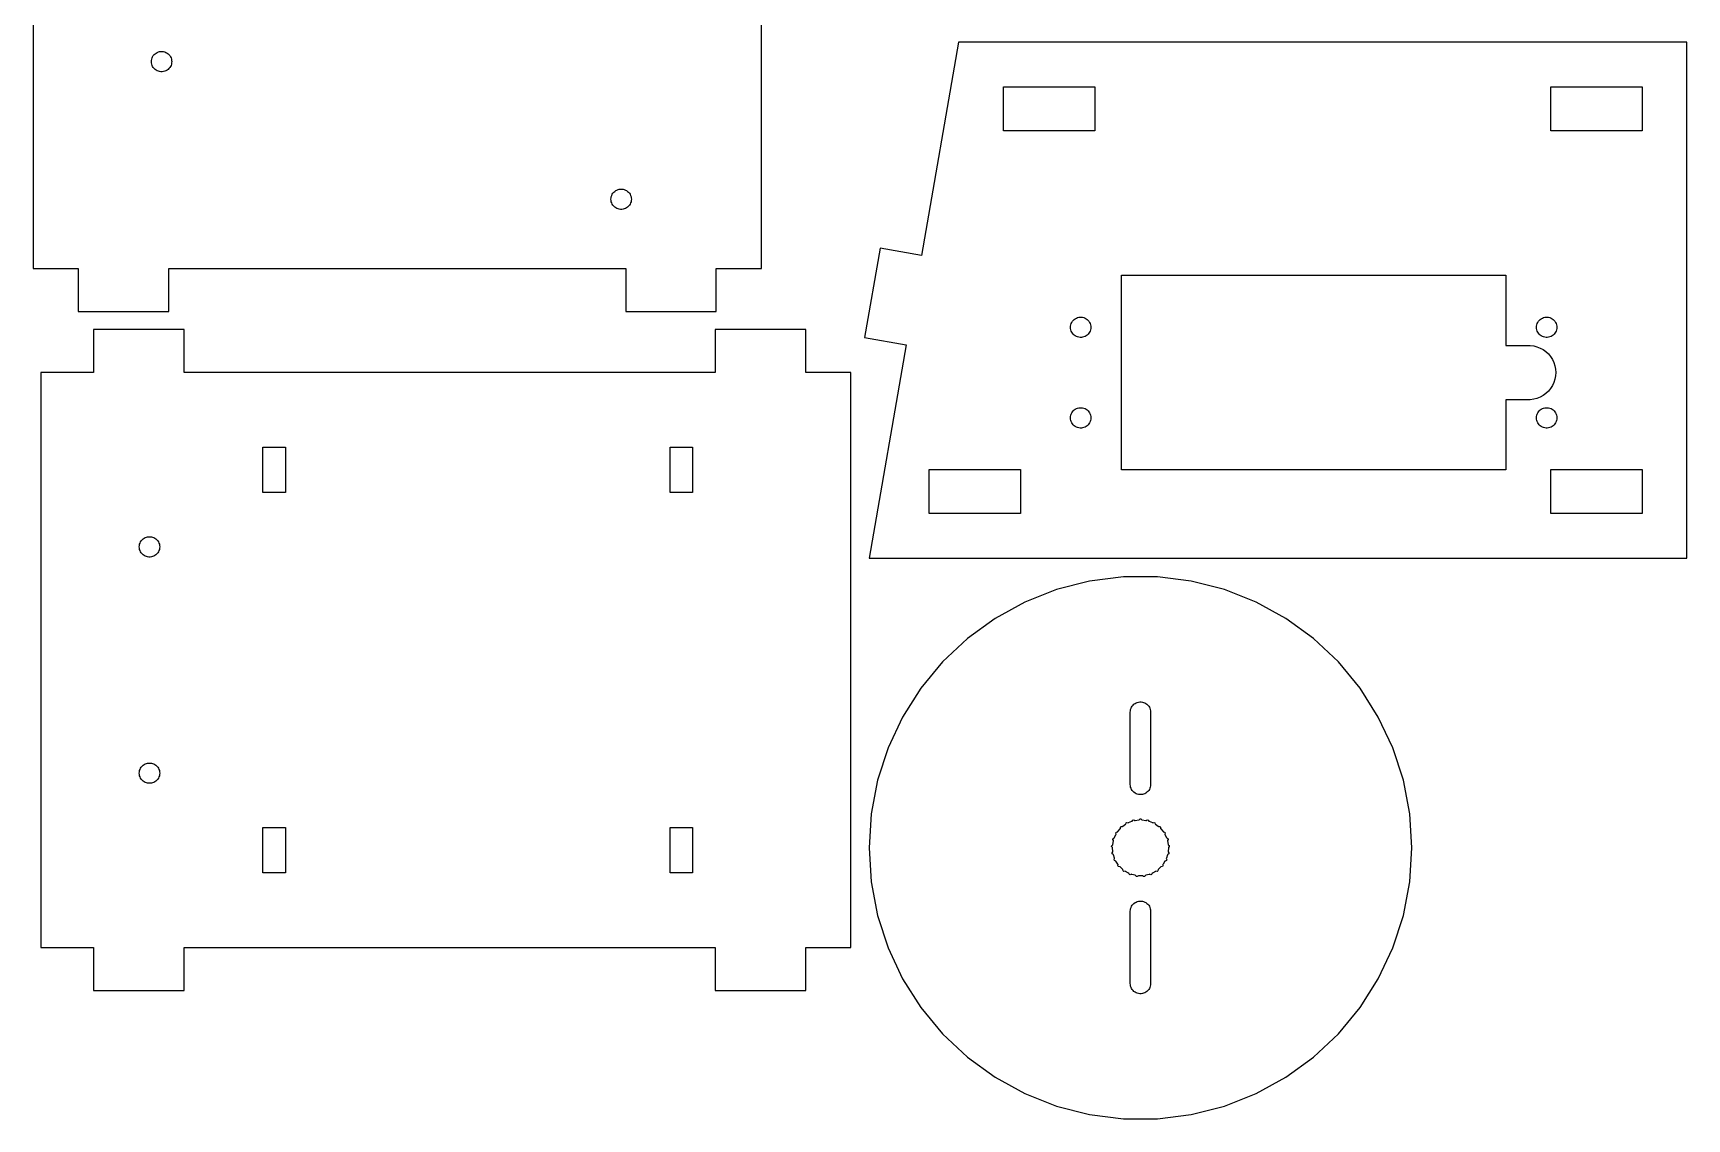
# Model space of a CAD drawing. Header units: metres. Extents: x -90 to 93, y -109 to 116.
# Drawn here: x -90.4 to 92.4, y -108.9 to 11 of the extents above; entities that cross this region are included whole.
import ezdxf

# ---------------------------------------------------------------- set-up
doc = ezdxf.new("R2010")
doc.units = ezdxf.units.M

msp = doc.modelspace()

# ---------------------------------------------------------------- linework, layer by layer
for p, q in [((-90.3979, 48.5), (-90.3979, -15)), ((-9.89795, -15), (-9.89795, 48.5)), ((11.8979, 10), (7.80442, -13.5737)), ((92.3979, 10), (11.8979, 10)), ((92.3979, -47), (92.3979, 10)), ((-77.3229, 7.84999), (-77.3141, 7.99098)), ((-77.3141, 7.70898), (-77.3229, 7.84999)), ((-77.3141, 7.99098), (-77.2876, 8.12976)), ((-77.2876, 7.57021), (-77.3141, 7.70898)), ((-77.2876, 8.12976), (-77.2439, 8.26413)), ((-77.2439, 7.43585), (-77.2876, 7.57021)), ((-77.2439, 8.26413), (-77.1838, 8.39195)), ((-77.1838, 7.30801), (-77.2439, 7.43585)), ((-77.1838, 8.39195), (-77.1081, 8.51125)), ((-77.1081, 8.51125), (-77.018, 8.6201)), ((-77.018, 8.6201), (-76.915, 8.71681)), ((-76.915, 8.71681), (-76.8007, 8.79985)), ((-76.8007, 8.79985), (-76.6769, 8.86792)), ((-76.6769, 8.86792), (-76.5456, 8.91992)), ((-76.5456, 8.91992), (-76.4087, 8.95506)), ((-76.4087, 8.95506), (-76.2686, 8.97276)), ((-76.2686, 8.97276), (-76.1273, 8.97276)), ((-76.1273, 8.97276), (-75.9871, 8.95506)), ((-75.9871, 8.95506), (-75.8503, 8.91992)), ((-75.8503, 8.91992), (-75.719, 8.86792)), ((-75.719, 8.86792), (-75.5951, 8.79985)), ((-75.5951, 8.79985), (-75.4809, 8.71681)), ((-75.4809, 8.71681), (-75.3779, 8.6201)), ((-75.3779, 8.6201), (-75.2878, 8.51125)), ((-75.2878, 8.51125), (-75.2121, 8.39195)), ((-75.2121, 8.39195), (-75.152, 8.26413)), ((-75.152, 7.43585), (-75.2121, 7.30801)), ((-75.152, 8.26413), (-75.1083, 8.12976)), ((-75.1083, 7.57021), (-75.152, 7.43585)), ((-75.1083, 8.12976), (-75.0818, 7.99098)), ((-75.0818, 7.70898), (-75.1083, 7.57021)), ((-75.0818, 7.99098), (-75.0729, 7.84999)), ((-75.0729, 7.84999), (-75.0818, 7.70898)), ((-77.1081, 7.18872), (-77.1838, 7.30801)), ((-77.018, 7.07986), (-77.1081, 7.18872)), ((-76.915, 6.98315), (-77.018, 7.07986)), ((-76.8007, 6.90012), (-76.915, 6.98315)), ((-76.6769, 6.83206), (-76.8007, 6.90012)), ((-76.5456, 6.78004), (-76.6769, 6.83206)), ((-76.4087, 6.74492), (-76.5456, 6.78004)), ((-76.2686, 6.7272), (-76.4087, 6.74492)), ((-76.1273, 6.7272), (-76.2686, 6.7272)), ((-75.9871, 6.74492), (-76.1273, 6.7272)), ((-75.8503, 6.78004), (-75.9871, 6.74492)), ((-75.719, 6.83206), (-75.8503, 6.78004)), ((-75.5951, 6.90012), (-75.719, 6.83206)), ((-75.4809, 6.98315), (-75.5951, 6.90012)), ((-75.3779, 7.07986), (-75.4809, 6.98315)), ((-75.2878, 7.18872), (-75.3779, 7.07986)), ((-75.2121, 7.30801), (-75.2878, 7.18872)), ((16.8479, 0.2), (16.8479, 5.04999)), ((16.8479, 5.04999), (26.9479, 5.04999)), ((26.9479, 5.04999), (26.9479, 0.2)), ((77.3479, 0.2), (77.3479, 5.04999)), ((77.3479, 5.04999), (87.4479, 5.04999)), ((87.4479, 5.04999), (87.4479, 0.2)), ((26.9479, 0.2), (16.8479, 0.2)), ((87.4479, 0.2), (77.3479, 0.2)), ((-26.523, -7.35001), (-26.5141, -7.20901)), ((-26.5141, -7.20901), (-26.4876, -7.07024)), ((-26.4876, -7.07024), (-26.444, -6.93587)), ((-26.444, -6.93587), (-26.3838, -6.80804)), ((-26.3838, -6.80804), (-26.3081, -6.68875)), ((-26.3081, -6.68875), (-26.218, -6.5799)), ((-26.218, -6.5799), (-26.1151, -6.48318)), ((-26.1151, -6.48318), (-26.0008, -6.40015)), ((-26.0008, -6.40015), (-25.877, -6.33208)), ((-25.877, -6.33208), (-25.7456, -6.28008)), ((-25.7456, -6.28008), (-25.6088, -6.24493)), ((-25.6088, -6.24493), (-25.4686, -6.22723)), ((-25.4686, -6.22723), (-25.3273, -6.22723)), ((-25.3273, -6.22723), (-25.1871, -6.24493)), ((-25.1871, -6.24493), (-25.0503, -6.28008)), ((-25.0503, -6.28008), (-24.919, -6.33208)), ((-24.919, -6.33208), (-24.7951, -6.40015)), ((-24.7951, -6.40015), (-24.6809, -6.48318)), ((-24.6809, -6.48318), (-24.5779, -6.5799)), ((-24.5779, -6.5799), (-24.4878, -6.68875)), ((-24.4878, -6.68875), (-24.4121, -6.80804)), ((-24.4121, -6.80804), (-24.352, -6.93587)), ((-24.352, -6.93587), (-24.3083, -7.07024)), ((-24.3083, -7.07024), (-24.2818, -7.20901)), ((-24.2818, -7.20901), (-24.273, -7.35001)), ((-26.5141, -7.491), (-26.523, -7.35001)), ((-26.4876, -7.62978), (-26.5141, -7.491)), ((-26.444, -7.76414), (-26.4876, -7.62978)), ((-26.3838, -7.89197), (-26.444, -7.76414)), ((-26.3081, -8.01126), (-26.3838, -7.89197)), ((-26.218, -8.12012), (-26.3081, -8.01126)), ((-26.1151, -8.21683), (-26.218, -8.12012)), ((-26.0008, -8.29987), (-26.1151, -8.21683)), ((-25.877, -8.36794), (-26.0008, -8.29987)), ((-25.7456, -8.41994), (-25.877, -8.36794)), ((-25.6088, -8.45508), (-25.7456, -8.41994)), ((-25.4686, -8.47278), (-25.6088, -8.45508)), ((-25.3273, -8.47278), (-25.4686, -8.47278)), ((-25.1871, -8.45508), (-25.3273, -8.47278)), ((-25.0503, -8.41994), (-25.1871, -8.45508)), ((-24.919, -8.36794), (-25.0503, -8.41994)), ((-24.7951, -8.29987), (-24.919, -8.36794)), ((-24.6809, -8.21683), (-24.7951, -8.29987)), ((-24.5779, -8.12012), (-24.6809, -8.21683)), ((-24.4878, -8.01126), (-24.5779, -8.12012)), ((-24.4121, -7.89197), (-24.4878, -8.01126)), ((-24.352, -7.76414), (-24.4121, -7.89197)), ((-24.3083, -7.62978), (-24.352, -7.76414)), ((-24.2818, -7.491), (-24.3083, -7.62978)), ((-24.273, -7.35001), (-24.2818, -7.491)), ((3.23787, -12.7685), (1.50138, -22.6166)), ((7.80442, -13.5737), (3.23787, -12.7685)), ((-90.3979, -15), (-85.3979, -15)), ((-85.3979, -15), (-85.3979, -19.75)), ((-75.3979, -19.75), (-75.3979, -15)), ((-75.3979, -15), (-24.8979, -15)), ((-24.8979, -15), (-24.8979, -19.75)), ((-14.8979, -19.75), (-14.8979, -15)), ((-14.8979, -15), (-9.89795, -15)), ((29.8979, -37.25), (29.8979, -15.75)), ((29.8979, -15.75), (72.3979, -15.75)), ((72.3979, -15.75), (72.3979, -23.5)), ((-85.3979, -19.75), (-75.3979, -19.75)), ((-24.8979, -19.75), (-14.8979, -19.75)), ((-73.7049, -21.75), (-83.7049, -21.75)), ((-83.7049, -21.75), (-83.7049, -26.5)), ((-73.7049, -26.5), (-73.7049, -21.75)), ((-5.00001, -21.75), (-15, -21.75)), ((-15, -21.75), (-15, -26.5)), ((-5.00001, -26.5), (-5.00001, -21.75)), ((24.2729, -21.5), (24.2818, -21.359)), ((24.2818, -21.641), (24.2729, -21.5)), ((24.2818, -21.359), (24.3083, -21.2202)), ((24.3083, -21.7798), (24.2818, -21.641)), ((24.3083, -21.2202), (24.352, -21.0859)), ((24.352, -21.9142), (24.3083, -21.7798)), ((24.352, -21.0859), (24.4121, -20.958)), ((24.4121, -22.042), (24.352, -21.9142)), ((24.4121, -20.958), (24.4878, -20.8387)), ((24.4878, -20.8387), (24.5779, -20.7299)), ((24.5779, -20.7299), (24.6809, -20.6332)), ((24.6809, -20.6332), (24.7951, -20.5501)), ((24.7951, -20.5501), (24.919, -20.4821)), ((24.919, -20.4821), (25.0503, -20.4301)), ((25.0503, -20.4301), (25.1871, -20.3949)), ((25.1871, -20.3949), (25.3273, -20.3772)), ((25.3273, -20.3772), (25.4686, -20.3772)), ((25.4686, -20.3772), (25.6088, -20.3949)), ((25.6088, -20.3949), (25.7456, -20.4301)), ((25.7456, -20.4301), (25.8769, -20.4821)), ((25.8769, -20.4821), (26.0008, -20.5501)), ((26.0008, -20.5501), (26.115, -20.6332)), ((26.115, -20.6332), (26.218, -20.7299)), ((26.218, -20.7299), (26.3081, -20.8387)), ((26.3081, -20.8387), (26.3838, -20.958)), ((26.3838, -20.958), (26.444, -21.0859)), ((26.444, -21.9142), (26.3838, -22.042)), ((26.444, -21.0859), (26.4876, -21.2202)), ((26.4876, -21.7798), (26.444, -21.9142)), ((26.4876, -21.2202), (26.5141, -21.359)), ((26.5141, -21.641), (26.4876, -21.7798)), ((26.5141, -21.359), (26.5229, -21.5)), ((26.5229, -21.5), (26.5141, -21.641)), ((75.7729, -21.5), (75.7818, -21.359)), ((75.7818, -21.641), (75.7729, -21.5)), ((75.7818, -21.359), (75.8083, -21.2202)), ((75.8083, -21.7798), (75.7818, -21.641)), ((75.8083, -21.2202), (75.8519, -21.0859)), ((75.8519, -21.9142), (75.8083, -21.7798)), ((75.8519, -21.0859), (75.9121, -20.958)), ((75.9121, -22.042), (75.8519, -21.9142)), ((75.9121, -20.958), (75.9878, -20.8387)), ((75.9878, -20.8387), (76.0778, -20.7299)), ((76.0778, -20.7299), (76.1808, -20.6332)), ((76.1808, -20.6332), (76.2951, -20.5501)), ((76.2951, -20.5501), (76.4189, -20.4821)), ((76.4189, -20.4821), (76.5503, -20.4301)), ((76.5503, -20.4301), (76.6871, -20.3949)), ((76.6871, -20.3949), (76.8273, -20.3772)), ((76.8273, -20.3772), (76.9686, -20.3772)), ((76.9686, -20.3772), (77.1087, -20.3949)), ((77.1087, -20.3949), (77.2456, -20.4301)), ((77.2456, -20.4301), (77.3769, -20.4821)), ((77.3769, -20.4821), (77.5007, -20.5501)), ((77.5007, -20.5501), (77.615, -20.6332)), ((77.615, -20.6332), (77.718, -20.7299)), ((77.718, -20.7299), (77.8081, -20.8387)), ((77.8081, -20.8387), (77.8838, -20.958)), ((77.8838, -20.958), (77.9439, -21.0859)), ((77.9439, -21.9142), (77.8838, -22.042)), ((77.9439, -21.0859), (77.9876, -21.2202)), ((77.9876, -21.7798), (77.9439, -21.9142)), ((77.9876, -21.2202), (78.0141, -21.359)), ((78.0141, -21.641), (77.9876, -21.7798)), ((78.0141, -21.359), (78.0229, -21.5)), ((78.0229, -21.5), (78.0141, -21.641)), ((1.50138, -22.6166), (6.09353, -23.4263)), ((6.09353, -23.4263), (2.00001, -47)), ((24.4878, -22.1613), (24.4121, -22.042)), ((24.5779, -22.2701), (24.4878, -22.1613)), ((24.6809, -22.3668), (24.5779, -22.2701)), ((24.7951, -22.4499), (24.6809, -22.3668)), ((24.919, -22.5179), (24.7951, -22.4499)), ((25.0503, -22.5699), (24.919, -22.5179)), ((25.1871, -22.6051), (25.0503, -22.5699)), ((25.3273, -22.6228), (25.1871, -22.6051)), ((25.4686, -22.6228), (25.3273, -22.6228)), ((25.6088, -22.6051), (25.4686, -22.6228)), ((25.7456, -22.5699), (25.6088, -22.6051)), ((25.8769, -22.5179), (25.7456, -22.5699)), ((26.0008, -22.4499), (25.8769, -22.5179)), ((26.115, -22.3668), (26.0008, -22.4499)), ((26.218, -22.2701), (26.115, -22.3668)), ((26.3081, -22.1613), (26.218, -22.2701)), ((26.3838, -22.042), (26.3081, -22.1613)), ((72.3979, -23.5), (74.3979, -23.5)), ((74.3979, -23.5), (75.0863, -23.5059)), ((75.0863, -23.5059), (75.4601, -23.5531)), ((75.4601, -23.5531), (75.825, -23.6468)), ((75.825, -23.6468), (76.1753, -23.7855)), ((75.9878, -22.1613), (75.9121, -22.042)), ((76.0778, -22.2701), (75.9878, -22.1613)), ((76.1808, -22.3668), (76.0778, -22.2701)), ((76.2951, -22.4499), (76.1808, -22.3668)), ((76.4189, -22.5179), (76.2951, -22.4499)), ((76.5503, -22.5699), (76.4189, -22.5179)), ((76.6871, -22.6051), (76.5503, -22.5699)), ((76.8273, -22.6228), (76.6871, -22.6051)), ((76.9686, -22.6228), (76.8273, -22.6228)), ((77.1087, -22.6051), (76.9686, -22.6228)), ((77.2456, -22.5699), (77.1087, -22.6051)), ((77.3769, -22.5179), (77.2456, -22.5699)), ((77.5007, -22.4499), (77.3769, -22.5179)), ((77.615, -22.3668), (77.5007, -22.4499)), ((77.718, -22.2701), (77.615, -22.3668)), ((77.8081, -22.1613), (77.718, -22.2701)), ((77.8838, -22.042), (77.8081, -22.1613)), ((76.1753, -23.7855), (76.5054, -23.967)), ((76.5054, -23.967), (76.8102, -24.1885)), ((76.8102, -24.1885), (77.0849, -24.4464)), ((77.0849, -24.4464), (77.325, -24.7366)), ((77.325, -24.7366), (77.5269, -25.0547)), ((77.5269, -25.0547), (77.6873, -25.3956)), ((77.6873, -25.3956), (77.8037, -25.7539)), ((-83.7049, -26.5), (-89.5297, -26.5)), ((-89.5297, -26.5), (-89.5297, -90)), ((-15, -26.5), (-73.7049, -26.5)), ((-0.00001, -26.5), (-5.00001, -26.5)), ((-0.00001, -90), (-0.00001, -26.5)), ((77.8037, -27.2461), (77.6873, -27.6044)), ((77.8037, -25.7539), (77.8743, -26.124)), ((77.8743, -26.876), (77.8037, -27.2461)), ((77.8743, -26.124), (77.8979, -26.5)), ((77.8979, -26.5), (77.8743, -26.876)), ((76.1753, -29.2145), (75.825, -29.3532)), ((76.5054, -29.033), (76.1753, -29.2145)), ((76.8102, -28.8116), (76.5054, -29.033)), ((77.0849, -28.5536), (76.8102, -28.8116)), ((77.325, -28.2634), (77.0849, -28.5536)), ((77.5269, -27.9453), (77.325, -28.2634)), ((77.6873, -27.6044), (77.5269, -27.9453)), ((24.352, -31.0859), (24.4121, -30.958)), ((24.4121, -30.958), (24.4878, -30.8387)), ((24.4878, -30.8387), (24.5779, -30.7299)), ((24.5779, -30.7299), (24.6809, -30.6332)), ((24.6809, -30.6332), (24.7951, -30.5501)), ((24.7951, -30.5501), (24.919, -30.4821)), ((24.919, -30.4821), (25.0503, -30.4301)), ((25.0503, -30.4301), (25.1871, -30.3949)), ((25.1871, -30.3949), (25.3273, -30.3772)), ((25.3273, -30.3772), (25.4686, -30.3772)), ((25.4686, -30.3772), (25.6088, -30.3949)), ((25.6088, -30.3949), (25.7456, -30.4301)), ((25.7456, -30.4301), (25.8769, -30.4821)), ((25.8769, -30.4821), (26.0008, -30.5501)), ((26.0008, -30.5501), (26.115, -30.6332)), ((26.115, -30.6332), (26.218, -30.7299)), ((26.218, -30.7299), (26.3081, -30.8387)), ((26.3081, -30.8387), (26.3838, -30.958)), ((26.3838, -30.958), (26.444, -31.0859)), ((74.3979, -29.5), (72.3979, -29.5)), ((72.3979, -29.5), (72.3979, -37.25)), ((75.0863, -29.4941), (74.3979, -29.5)), ((75.4601, -29.4469), (75.0863, -29.4941)), ((75.825, -29.3532), (75.4601, -29.4469)), ((75.8519, -31.0859), (75.9121, -30.958)), ((75.9121, -30.958), (75.9878, -30.8387)), ((75.9878, -30.8387), (76.0778, -30.7299)), ((76.0778, -30.7299), (76.1808, -30.6332)), ((76.1808, -30.6332), (76.2951, -30.5501)), ((76.2951, -30.5501), (76.4189, -30.4821)), ((76.4189, -30.4821), (76.5503, -30.4301)), ((76.5503, -30.4301), (76.6871, -30.3949)), ((76.6871, -30.3949), (76.8273, -30.3772)), ((76.8273, -30.3772), (76.9686, -30.3772)), ((76.9686, -30.3772), (77.1087, -30.3949)), ((77.1087, -30.3949), (77.2456, -30.4301)), ((77.2456, -30.4301), (77.3769, -30.4821)), ((77.3769, -30.4821), (77.5007, -30.5501)), ((77.5007, -30.5501), (77.615, -30.6332)), ((77.615, -30.6332), (77.718, -30.7299)), ((77.718, -30.7299), (77.8081, -30.8387)), ((77.8081, -30.8387), (77.8838, -30.958)), ((77.8838, -30.958), (77.9439, -31.0859)), ((24.2729, -31.5), (24.2818, -31.359)), ((24.2818, -31.641), (24.2729, -31.5)), ((24.2818, -31.359), (24.3083, -31.2202)), ((24.3083, -31.7798), (24.2818, -31.641)), ((24.3083, -31.2202), (24.352, -31.0859)), ((24.352, -31.9142), (24.3083, -31.7798)), ((24.4121, -32.042), (24.352, -31.9142)), ((24.4878, -32.1613), (24.4121, -32.042)), ((24.5779, -32.2701), (24.4878, -32.1613)), ((24.6809, -32.3668), (24.5779, -32.2701)), ((24.7951, -32.4499), (24.6809, -32.3668)), ((24.919, -32.5179), (24.7951, -32.4499)), ((25.0503, -32.5699), (24.919, -32.5179)), ((25.1871, -32.6051), (25.0503, -32.5699)), ((25.3273, -32.6228), (25.1871, -32.6051)), ((25.4686, -32.6228), (25.3273, -32.6228)), ((25.6088, -32.6051), (25.4686, -32.6228)), ((25.7456, -32.5699), (25.6088, -32.6051)), ((25.8769, -32.5179), (25.7456, -32.5699)), ((26.0008, -32.4499), (25.8769, -32.5179)), ((26.115, -32.3668), (26.0008, -32.4499)), ((26.218, -32.2701), (26.115, -32.3668)), ((26.3081, -32.1613), (26.218, -32.2701)), ((26.3838, -32.042), (26.3081, -32.1613)), ((26.444, -31.9142), (26.3838, -32.042)), ((26.444, -31.0859), (26.4876, -31.2202)), ((26.4876, -31.7798), (26.444, -31.9142)), ((26.4876, -31.2202), (26.5141, -31.359)), ((26.5141, -31.641), (26.4876, -31.7798)), ((26.5141, -31.359), (26.5229, -31.5)), ((26.5229, -31.5), (26.5141, -31.641)), ((75.7729, -31.5), (75.7818, -31.359)), ((75.7818, -31.641), (75.7729, -31.5)), ((75.7818, -31.359), (75.8083, -31.2202)), ((75.8083, -31.7798), (75.7818, -31.641)), ((75.8083, -31.2202), (75.8519, -31.0859)), ((75.8519, -31.9142), (75.8083, -31.7798)), ((75.9121, -32.042), (75.8519, -31.9142)), ((75.9878, -32.1613), (75.9121, -32.042)), ((76.0778, -32.2701), (75.9878, -32.1613)), ((76.1808, -32.3668), (76.0778, -32.2701)), ((76.2951, -32.4499), (76.1808, -32.3668)), ((76.4189, -32.5179), (76.2951, -32.4499)), ((76.5503, -32.5699), (76.4189, -32.5179)), ((76.6871, -32.6051), (76.5503, -32.5699)), ((76.8273, -32.6228), (76.6871, -32.6051)), ((76.9686, -32.6228), (76.8273, -32.6228)), ((77.1087, -32.6051), (76.9686, -32.6228)), ((77.2456, -32.5699), (77.1087, -32.6051)), ((77.3769, -32.5179), (77.2456, -32.5699)), ((77.5007, -32.4499), (77.3769, -32.5179)), ((77.615, -32.3668), (77.5007, -32.4499)), ((77.718, -32.2701), (77.615, -32.3668)), ((77.8081, -32.1613), (77.718, -32.2701)), ((77.8838, -32.042), (77.8081, -32.1613)), ((77.9439, -31.9142), (77.8838, -32.042)), ((77.9439, -31.0859), (77.9876, -31.2202)), ((77.9876, -31.7798), (77.9439, -31.9142)), ((77.9876, -31.2202), (78.0141, -31.359)), ((78.0141, -31.641), (77.9876, -31.7798)), ((78.0141, -31.359), (78.0229, -31.5)), ((78.0229, -31.5), (78.0141, -31.641)), ((-65, -39.75), (-65, -34.75)), ((-65, -34.75), (-62.5, -34.75)), ((-62.5, -34.75), (-62.5, -39.75)), ((-20, -39.75), (-20, -34.75)), ((-20, -34.75), (-17.5, -34.75)), ((-17.5, -34.75), (-17.5, -39.75)), ((8.64308, -42.05), (8.64308, -37.2)), ((8.64308, -37.2), (18.7431, -37.2)), ((18.7431, -37.2), (18.7431, -42.05)), ((72.3979, -37.25), (29.8979, -37.25)), ((77.3479, -42.05), (77.3479, -37.2)), ((77.3479, -37.2), (87.4479, -37.2)), ((87.4479, -37.2), (87.4479, -42.05)), ((-62.5, -39.75), (-65, -39.75)), ((-17.5, -39.75), (-20, -39.75)), ((18.7431, -42.05), (8.64308, -42.05)), ((87.4479, -42.05), (77.3479, -42.05)), ((-78.6547, -45.75), (-78.6458, -45.609)), ((-78.6458, -45.609), (-78.6194, -45.4702)), ((-78.6194, -45.4702), (-78.5757, -45.3359)), ((-78.5757, -45.3359), (-78.5156, -45.208)), ((-78.5156, -45.208), (-78.4399, -45.0887)), ((-78.4399, -45.0887), (-78.3498, -44.9799)), ((-78.3498, -44.9799), (-78.2468, -44.8832)), ((-78.2468, -44.8832), (-78.1325, -44.8001)), ((-78.1325, -44.8001), (-78.0087, -44.7321)), ((-78.0087, -44.7321), (-77.8774, -44.6801)), ((-77.8774, -44.6801), (-77.7405, -44.6449)), ((-77.7405, -44.6449), (-77.6004, -44.6272)), ((-77.6004, -44.6272), (-77.4591, -44.6272)), ((-77.4591, -44.6272), (-77.3189, -44.6449)), ((-77.3189, -44.6449), (-77.1821, -44.6801)), ((-77.1821, -44.6801), (-77.0507, -44.7321)), ((-77.0507, -44.7321), (-76.9269, -44.8001)), ((-76.9269, -44.8001), (-76.8126, -44.8832)), ((-76.8126, -44.8832), (-76.7096, -44.9799)), ((-76.7096, -44.9799), (-76.6196, -45.0887)), ((-76.6196, -45.0887), (-76.5439, -45.208)), ((-76.5439, -45.208), (-76.4837, -45.3359)), ((-76.4837, -45.3359), (-76.4401, -45.4702)), ((-76.4401, -45.4702), (-76.4136, -45.609)), ((-76.4136, -45.609), (-76.4047, -45.75)), ((-78.6458, -45.891), (-78.6547, -45.75)), ((-78.6194, -46.0298), (-78.6458, -45.891)), ((-78.5757, -46.1642), (-78.6194, -46.0298)), ((-78.5156, -46.292), (-78.5757, -46.1642)), ((-78.4399, -46.4113), (-78.5156, -46.292)), ((-78.3498, -46.5201), (-78.4399, -46.4113)), ((-78.2468, -46.6168), (-78.3498, -46.5201)), ((-78.1325, -46.6999), (-78.2468, -46.6168)), ((-78.0087, -46.7679), (-78.1325, -46.6999)), ((-77.8774, -46.8199), (-78.0087, -46.7679)), ((-77.7405, -46.8551), (-77.8774, -46.8199)), ((-77.6004, -46.8728), (-77.7405, -46.8551)), ((-77.4591, -46.8728), (-77.6004, -46.8728)), ((-77.3189, -46.8551), (-77.4591, -46.8728)), ((-77.1821, -46.8199), (-77.3189, -46.8551)), ((-77.0507, -46.7679), (-77.1821, -46.8199)), ((-76.9269, -46.6999), (-77.0507, -46.7679)), ((-76.8126, -46.6168), (-76.9269, -46.6999)), ((-76.7096, -46.5201), (-76.8126, -46.6168)), ((-76.6196, -46.4113), (-76.7096, -46.5201)), ((-76.5439, -46.292), (-76.6196, -46.4113)), ((-76.4837, -46.1642), (-76.5439, -46.292)), ((-76.4401, -46.0298), (-76.4837, -46.1642)), ((-76.4136, -45.891), (-76.4401, -46.0298)), ((-76.4047, -45.75), (-76.4136, -45.891)), ((2.00001, -47), (92.3979, -47)), ((30.1163, -49.0592), (26.3786, -49.5314)), ((33.8837, -49.0592), (30.1163, -49.0592)), ((37.6214, -49.5314), (33.8837, -49.0592)), ((22.7295, -50.4683), (19.2266, -51.8552)), ((26.3786, -49.5314), (22.7295, -50.4683)), ((41.2705, -50.4683), (37.6214, -49.5314)), ((44.7734, -51.8552), (41.2705, -50.4683)), ((19.2266, -51.8552), (15.9252, -53.6702)), ((48.0748, -53.6702), (44.7734, -51.8552)), ((15.9252, -53.6702), (12.8773, -55.8846)), ((51.1227, -55.8846), (48.0748, -53.6702)), ((12.8773, -55.8846), (10.1309, -58.4636)), ((53.8691, -58.4636), (51.1227, -55.8846)), ((10.1309, -58.4636), (7.72949, -61.3664)), ((56.2705, -61.3664), (53.8691, -58.4636)), ((7.72949, -61.3664), (5.7108, -64.5474)), ((58.2892, -64.5474), (56.2705, -61.3664)), ((30.875, -64), (30.8839, -63.859)), ((30.8839, -63.859), (30.9103, -63.7202)), ((30.9103, -63.7202), (30.954, -63.5859)), ((30.954, -63.5859), (31.0142, -63.458)), ((31.0142, -63.458), (31.0899, -63.3387)), ((31.0899, -63.3387), (31.1799, -63.2299)), ((31.1799, -63.2299), (31.2829, -63.1332)), ((31.2829, -63.1332), (31.3972, -63.0501)), ((31.3972, -63.0501), (31.521, -62.9821)), ((31.521, -62.9821), (31.6524, -62.9301)), ((31.6524, -62.9301), (31.7892, -62.8949)), ((31.7892, -62.8949), (31.9294, -62.8772)), ((31.9294, -62.8772), (32.0706, -62.8772)), ((32.0706, -62.8772), (32.2108, -62.8949)), ((32.2108, -62.8949), (32.3476, -62.9301)), ((32.3476, -62.9301), (32.479, -62.9821)), ((32.479, -62.9821), (32.6028, -63.0501)), ((32.6028, -63.0501), (32.7171, -63.1332)), ((32.7171, -63.1332), (32.8201, -63.2299)), ((32.8201, -63.2299), (32.9101, -63.3387)), ((32.9101, -63.3387), (32.9858, -63.458)), ((32.9858, -63.458), (33.046, -63.5859)), ((33.046, -63.5859), (33.0897, -63.7202)), ((33.0897, -63.7202), (33.1161, -63.859)), ((33.1161, -63.859), (33.125, -64)), ((5.7108, -64.5474), (4.10671, -67.9563)), ((30.875, -72), (30.875, -64)), ((33.125, -64), (33.125, -72)), ((59.8933, -67.9563), (58.2892, -64.5474)), ((4.10671, -67.9563), (2.94251, -71.5393)), ((61.0575, -71.5393), (59.8933, -67.9563)), ((-78.6547, -70.75), (-78.6458, -70.609)), ((-78.6458, -70.891), (-78.6547, -70.75)), ((-78.6458, -70.609), (-78.6194, -70.4702)), ((-78.6194, -71.0298), (-78.6458, -70.891)), ((-78.6194, -70.4702), (-78.5757, -70.3359)), ((-78.5757, -71.1642), (-78.6194, -71.0298)), ((-78.5757, -70.3359), (-78.5156, -70.208)), ((-78.5156, -71.292), (-78.5757, -71.1642)), ((-78.5156, -70.208), (-78.4399, -70.0887)), ((-78.4399, -70.0887), (-78.3498, -69.9799)), ((-78.3498, -69.9799), (-78.2468, -69.8832)), ((-78.2468, -69.8832), (-78.1325, -69.8001)), ((-78.1325, -69.8001), (-78.0087, -69.7321)), ((-78.0087, -69.7321), (-77.8774, -69.6801)), ((-77.8774, -69.6801), (-77.7405, -69.6449)), ((-77.7405, -69.6449), (-77.6004, -69.6272)), ((-77.6004, -69.6272), (-77.4591, -69.6272)), ((-77.4591, -69.6272), (-77.3189, -69.6449)), ((-77.3189, -69.6449), (-77.1821, -69.6801)), ((-77.1821, -69.6801), (-77.0507, -69.7321)), ((-77.0507, -69.7321), (-76.9269, -69.8001)), ((-76.9269, -69.8001), (-76.8126, -69.8832)), ((-76.8126, -69.8832), (-76.7096, -69.9799)), ((-76.7096, -69.9799), (-76.6196, -70.0887)), ((-76.6196, -70.0887), (-76.5439, -70.208)), ((-76.5439, -70.208), (-76.4837, -70.3359)), ((-76.4837, -71.1642), (-76.5439, -71.292)), ((-76.4837, -70.3359), (-76.4401, -70.4702)), ((-76.4401, -71.0298), (-76.4837, -71.1642)), ((-76.4401, -70.4702), (-76.4136, -70.609)), ((-76.4136, -70.891), (-76.4401, -71.0298)), ((-76.4136, -70.609), (-76.4047, -70.75)), ((-76.4047, -70.75), (-76.4136, -70.891)), ((-78.4399, -71.4113), (-78.5156, -71.292)), ((-78.3498, -71.5201), (-78.4399, -71.4113)), ((-78.2468, -71.6168), (-78.3498, -71.5201)), ((-78.1325, -71.6999), (-78.2468, -71.6168)), ((-78.0087, -71.7679), (-78.1325, -71.6999)), ((-77.8774, -71.8199), (-78.0087, -71.7679)), ((-77.7405, -71.8551), (-77.8774, -71.8199)), ((-77.6004, -71.8728), (-77.7405, -71.8551)), ((-77.4591, -71.8728), (-77.6004, -71.8728)), ((-77.3189, -71.8551), (-77.4591, -71.8728)), ((-77.1821, -71.8199), (-77.3189, -71.8551)), ((-77.0507, -71.7679), (-77.1821, -71.8199)), ((-76.9269, -71.6999), (-77.0507, -71.7679)), ((-76.8126, -71.6168), (-76.9269, -71.6999)), ((-76.7096, -71.5201), (-76.8126, -71.6168)), ((-76.6196, -71.4113), (-76.7096, -71.5201)), ((-76.5439, -71.292), (-76.6196, -71.4113)), ((2.94251, -71.5393), (2.23656, -75.24)), ((30.8839, -72.141), (30.875, -72)), ((30.9103, -72.2798), (30.8839, -72.141)), ((30.954, -72.4141), (30.9103, -72.2798)), ((31.0142, -72.542), (30.954, -72.4141)), ((31.0899, -72.6613), (31.0142, -72.542)), ((31.1799, -72.7701), (31.0899, -72.6613)), ((31.2829, -72.8668), (31.1799, -72.7701)), ((31.3972, -72.9499), (31.2829, -72.8668)), ((31.521, -73.0179), (31.3972, -72.9499)), ((31.6524, -73.0699), (31.521, -73.0179)), ((31.7892, -73.1051), (31.6524, -73.0699)), ((31.9294, -73.1228), (31.7892, -73.1051)), ((32.2108, -73.1051), (32.0706, -73.1228)), ((32.3476, -73.0699), (32.2108, -73.1051)), ((32.479, -73.0179), (32.3476, -73.0699)), ((32.6028, -72.9499), (32.479, -73.0179)), ((32.7171, -72.8668), (32.6028, -72.9499)), ((32.8201, -72.7701), (32.7171, -72.8668)), ((32.9101, -72.6613), (32.8201, -72.7701)), ((32.9858, -72.542), (32.9101, -72.6613)), ((33.046, -72.4141), (32.9858, -72.542)), ((33.0897, -72.2798), (33.046, -72.4141)), ((33.1161, -72.141), (33.0897, -72.2798)), ((33.125, -72), (33.1161, -72.141)), ((61.7634, -75.24), (61.0575, -71.5393)), ((32.0706, -73.1228), (31.9294, -73.1228)), ((-65, -81.75), (-65, -76.75)), ((-65, -76.75), (-62.5, -76.75)), ((-62.5, -76.75), (-62.5, -81.75)), ((-20, -81.75), (-20, -76.75)), ((-20, -76.75), (-17.5, -76.75)), ((-17.5, -76.75), (-17.5, -81.75)), ((2.23656, -75.24), (2, -79)), ((29.7769, -76.8606), (29.7816, -76.7106)), ((29.7816, -76.7106), (29.8545, -76.6422)), ((29.8545, -76.6422), (30.0044, -76.6469)), ((30.0044, -76.6469), (30.032, -76.621)), ((30.032, -76.621), (30.3456, -76.3931)), ((30.3456, -76.3931), (30.3788, -76.3749)), ((30.3788, -76.3749), (30.4206, -76.2309)), ((30.4206, -76.2309), (30.5082, -76.1827)), ((30.5082, -76.1827), (30.6523, -76.2246)), ((30.6523, -76.2246), (30.6854, -76.2063)), ((30.6854, -76.2063), (31.0459, -76.0636)), ((31.0459, -76.0636), (31.0825, -76.0542)), ((31.0825, -76.0542), (31.1589, -75.9251)), ((31.1589, -75.9251), (31.2557, -75.9002)), ((31.2557, -75.9002), (31.3849, -75.9766)), ((31.3849, -75.9766), (31.4215, -75.9672)), ((31.4215, -75.9672), (31.8061, -75.9186)), ((31.8061, -75.9186), (31.8439, -75.9186)), ((31.8439, -75.9186), (31.95, -75.8125)), ((31.95, -75.8125), (32.05, -75.8125)), ((32.05, -75.8125), (32.1561, -75.9186)), ((32.1561, -75.9186), (32.1939, -75.9186)), ((32.1939, -75.9186), (32.5785, -75.9672)), ((32.5785, -75.9672), (32.6151, -75.9766)), ((32.6151, -75.9766), (32.7443, -75.9002)), ((32.7443, -75.9002), (32.8411, -75.9251)), ((32.8411, -75.9251), (32.9175, -76.0542)), ((32.9175, -76.0542), (32.9541, -76.0636)), ((32.9541, -76.0636), (33.3146, -76.2063)), ((33.3146, -76.2063), (33.3477, -76.2246)), ((33.3477, -76.2246), (33.4918, -76.1827)), ((33.4918, -76.1827), (33.5794, -76.2309)), ((33.5794, -76.2309), (33.6212, -76.3749)), ((33.6212, -76.3749), (33.6544, -76.3931)), ((33.6544, -76.3931), (33.968, -76.621)), ((33.968, -76.621), (33.9956, -76.6469)), ((33.9956, -76.6469), (34.1455, -76.6422)), ((34.1455, -76.6422), (34.2184, -76.7106)), ((34.2184, -76.7106), (34.2231, -76.8606)), ((62, -79), (61.7634, -75.24)), ((28.9368, -78.613), (29.0095, -78.2322)), ((28.9531, -78.0626), (28.984, -77.9675)), ((29.0212, -78.1962), (28.9531, -78.0626)), ((28.984, -77.9675), (29.1176, -77.8994)), ((29.0095, -78.2322), (29.0212, -78.1962)), ((29.1176, -77.8994), (29.1293, -77.8634)), ((29.1293, -77.8634), (29.2944, -77.5126)), ((29.2819, -77.3343), (29.3355, -77.2499)), ((29.3147, -77.4807), (29.2819, -77.3343)), ((29.2944, -77.5126), (29.3147, -77.4807)), ((29.3355, -77.2499), (29.4819, -77.2171)), ((29.4819, -77.2171), (29.5022, -77.1852)), ((29.5022, -77.1852), (29.7493, -76.8865)), ((29.7493, -76.8865), (29.7769, -76.8606)), ((34.2231, -76.8606), (34.2507, -76.8865)), ((34.2507, -76.8865), (34.4978, -77.1852)), ((34.4978, -77.1852), (34.5181, -77.2171)), ((34.5181, -77.2171), (34.6645, -77.2499)), ((34.6645, -77.2499), (34.7181, -77.3343)), ((34.7181, -77.3343), (34.6853, -77.4807)), ((34.6853, -77.4807), (34.7056, -77.5126)), ((34.7056, -77.5126), (34.8707, -77.8634)), ((34.8707, -77.8634), (34.8824, -77.8994)), ((34.8824, -77.8994), (35.016, -77.9675)), ((35.0469, -78.0626), (34.9788, -78.1962)), ((34.9788, -78.1962), (34.9905, -78.2322)), ((34.9905, -78.2322), (35.0632, -78.613)), ((35.016, -77.9675), (35.0469, -78.0626)), ((2, -79), (2.23656, -82.76)), ((28.8157, -78.8497), (28.8219, -78.75)), ((28.9149, -78.9623), (28.8157, -78.8497)), ((28.8219, -78.75), (28.9345, -78.6508)), ((28.8596, -79.5482), (28.9439, -79.4241)), ((28.8783, -79.6464), (28.8596, -79.5482)), ((29.0024, -79.7307), (28.8783, -79.6464)), ((28.9125, -79), (28.9149, -78.9623)), ((28.9368, -79.387), (28.9125, -79)), ((28.9345, -78.6508), (28.9368, -78.613)), ((28.9439, -79.4241), (28.9368, -79.387)), ((29.0095, -79.7678), (29.0024, -79.7307)), ((29.1293, -80.1366), (29.0095, -79.7678)), ((29.0946, -80.3119), (29.1454, -80.1708)), ((29.1372, -80.4024), (29.0946, -80.3119)), ((29.1454, -80.1708), (29.1293, -80.1366)), ((29.2783, -80.4532), (29.1372, -80.4024)), ((34.8628, -80.4024), (34.7217, -80.4532)), ((34.8707, -80.1366), (34.8546, -80.1708)), ((34.8546, -80.1708), (34.9054, -80.3119)), ((34.9054, -80.3119), (34.8628, -80.4024)), ((34.9905, -79.7678), (34.8707, -80.1366)), ((34.9976, -79.7307), (34.9905, -79.7678)), ((35.1217, -79.6464), (34.9976, -79.7307)), ((35.0632, -79.387), (35.0561, -79.4241)), ((35.0561, -79.4241), (35.1404, -79.5482)), ((35.0632, -78.613), (35.0655, -78.6508)), ((35.0875, -79), (35.0632, -79.387)), ((35.0655, -78.6508), (35.1781, -78.75)), ((35.1843, -78.8497), (35.0851, -78.9623)), ((35.0851, -78.9623), (35.0875, -79)), ((35.1404, -79.5482), (35.1217, -79.6464)), ((35.1781, -78.75), (35.1843, -78.8497)), ((61.7634, -82.76), (62, -79)), ((-62.5, -81.75), (-65, -81.75)), ((-17.5, -81.75), (-20, -81.75)), ((29.2944, -80.4874), (29.2783, -80.4532)), ((29.5022, -80.8148), (29.2944, -80.4874)), ((29.5263, -80.8439), (29.5022, -80.8148)), ((29.5121, -80.9933), (29.5263, -80.8439)), ((29.5759, -81.0703), (29.5121, -80.9933)), ((29.7252, -81.0844), (29.5759, -81.0703)), ((29.7493, -81.1135), (29.7252, -81.0844)), ((30.032, -81.379), (29.7493, -81.1135)), ((30.0625, -81.4012), (30.032, -81.379)), ((30.086, -81.5493), (30.0625, -81.4012)), ((30.1669, -81.6081), (30.086, -81.5493)), ((30.3151, -81.5846), (30.1669, -81.6081)), ((30.3456, -81.6069), (30.3151, -81.5846)), ((30.6854, -81.7937), (30.3456, -81.6069)), ((30.7205, -81.8076), (30.6854, -81.7937)), ((30.7801, -81.9452), (30.7205, -81.8076)), ((30.8731, -81.9821), (30.7801, -81.9452)), ((31.0108, -81.9225), (30.8731, -81.9821)), ((31.0459, -81.9364), (31.0108, -81.9225)), ((31.4215, -82.0328), (31.0459, -81.9364)), ((31.459, -82.0375), (31.4215, -82.0328)), ((31.5509, -82.1561), (31.459, -82.0375)), ((31.6501, -82.1686), (31.5509, -82.1561)), ((31.7686, -82.0767), (31.6501, -82.1686)), ((31.8061, -82.0814), (31.7686, -82.0767)), ((32.1939, -82.0814), (31.8061, -82.0814)), ((32.2314, -82.0767), (32.1939, -82.0814)), ((32.3499, -82.1686), (32.2314, -82.0767)), ((32.4491, -82.1561), (32.3499, -82.1686)), ((32.541, -82.0375), (32.4491, -82.1561)), ((32.5785, -82.0328), (32.541, -82.0375)), ((32.9541, -81.9364), (32.5785, -82.0328)), ((32.9892, -81.9225), (32.9541, -81.9364)), ((33.1269, -81.9821), (32.9892, -81.9225)), ((33.2199, -81.9452), (33.1269, -81.9821)), ((33.2795, -81.8076), (33.2199, -81.9452)), ((33.3146, -81.7937), (33.2795, -81.8076)), ((33.6544, -81.6069), (33.3146, -81.7937)), ((33.6849, -81.5846), (33.6544, -81.6069)), ((33.8331, -81.6081), (33.6849, -81.5846)), ((33.914, -81.5493), (33.8331, -81.6081)), ((33.9375, -81.4012), (33.914, -81.5493)), ((33.968, -81.379), (33.9375, -81.4012)), ((34.2507, -81.1135), (33.968, -81.379)), ((34.2748, -81.0844), (34.2507, -81.1135)), ((34.4241, -81.0703), (34.2748, -81.0844)), ((34.4879, -80.9933), (34.4241, -81.0703)), ((34.4978, -80.8148), (34.4737, -80.8439)), ((34.4737, -80.8439), (34.4879, -80.9933)), ((34.7056, -80.4874), (34.4978, -80.8148)), ((34.7217, -80.4532), (34.7056, -80.4874)), ((2.23656, -82.76), (2.94251, -86.4607)), ((61.0575, -86.4607), (61.7634, -82.76)), ((30.875, -86), (30.8839, -85.859)), ((30.8839, -85.859), (30.9103, -85.7202)), ((30.9103, -85.7202), (30.954, -85.5859)), ((30.954, -85.5859), (31.0142, -85.458)), ((31.0142, -85.458), (31.0899, -85.3387)), ((31.0899, -85.3387), (31.1799, -85.2299)), ((31.1799, -85.2299), (31.2829, -85.1332)), ((31.2829, -85.1332), (31.3972, -85.0501)), ((31.3972, -85.0501), (31.521, -84.9821)), ((31.521, -84.9821), (31.6524, -84.9301)), ((31.6524, -84.9301), (31.7892, -84.8949)), ((31.7892, -84.8949), (31.9294, -84.8772)), ((31.9294, -84.8772), (32.0706, -84.8772)), ((32.0706, -84.8772), (32.2108, -84.8949)), ((32.2108, -84.8949), (32.3476, -84.9301)), ((32.3476, -84.9301), (32.479, -84.9821)), ((32.479, -84.9821), (32.6028, -85.0501)), ((32.6028, -85.0501), (32.7171, -85.1332)), ((32.7171, -85.1332), (32.8201, -85.2299)), ((32.8201, -85.2299), (32.9101, -85.3387)), ((32.9101, -85.3387), (32.9858, -85.458)), ((32.9858, -85.458), (33.046, -85.5859)), ((33.046, -85.5859), (33.0897, -85.7202)), ((33.0897, -85.7202), (33.1161, -85.859)), ((33.1161, -85.859), (33.125, -86)), ((2.94251, -86.4607), (4.10671, -90.0437)), ((30.875, -94), (30.875, -86)), ((33.125, -86), (33.125, -94)), ((59.8933, -90.0437), (61.0575, -86.4607)), ((-89.5297, -90), (-83.7049, -90)), ((-83.7049, -90), (-83.7049, -94.75)), ((-73.7049, -94.75), (-73.7049, -90)), ((-73.7049, -90), (-15, -90)), ((-15, -90), (-15, -94.75)), ((-5.00001, -94.75), (-5.00001, -90)), ((-5.00001, -90), (-0.00001, -90)), ((4.10671, -90.0437), (5.7108, -93.4526)), ((58.2892, -93.4526), (59.8933, -90.0437)), ((-83.7049, -94.75), (-73.7049, -94.75)), ((-15, -94.75), (-5.00001, -94.75)), ((5.7108, -93.4526), (7.72949, -96.6336)), ((30.8839, -94.141), (30.875, -94)), ((30.9103, -94.2798), (30.8839, -94.141)), ((30.954, -94.4141), (30.9103, -94.2798)), ((31.0142, -94.542), (30.954, -94.4141)), ((31.0899, -94.6613), (31.0142, -94.542)), ((31.1799, -94.7701), (31.0899, -94.6613)), ((31.2829, -94.8668), (31.1799, -94.7701)), ((31.3972, -94.9499), (31.2829, -94.8668)), ((31.521, -95.0179), (31.3972, -94.9499)), ((31.6524, -95.0699), (31.521, -95.0179)), ((32.479, -95.0179), (32.3476, -95.0699)), ((32.6028, -94.9499), (32.479, -95.0179)), ((32.7171, -94.8668), (32.6028, -94.9499)), ((32.8201, -94.7701), (32.7171, -94.8668)), ((32.9101, -94.6613), (32.8201, -94.7701)), ((32.9858, -94.542), (32.9101, -94.6613)), ((33.046, -94.4141), (32.9858, -94.542)), ((33.0897, -94.2798), (33.046, -94.4141)), ((33.1161, -94.141), (33.0897, -94.2798)), ((33.125, -94), (33.1161, -94.141)), ((56.2705, -96.6336), (58.2892, -93.4526)), ((7.72949, -96.6336), (10.1309, -99.5364)), ((31.7892, -95.1051), (31.6524, -95.0699)), ((31.9294, -95.1228), (31.7892, -95.1051)), ((32.0706, -95.1228), (31.9294, -95.1228)), ((32.2108, -95.1051), (32.0706, -95.1228)), ((32.3476, -95.0699), (32.2108, -95.1051)), ((53.8691, -99.5364), (56.2705, -96.6336)), ((10.1309, -99.5364), (12.8773, -102.115)), ((51.1227, -102.115), (53.8691, -99.5364)), ((12.8773, -102.115), (15.9252, -104.33)), ((48.0748, -104.33), (51.1227, -102.115)), ((15.9252, -104.33), (19.2266, -106.145)), ((44.7734, -106.145), (48.0748, -104.33)), ((19.2266, -106.145), (22.7295, -107.532)), ((22.7295, -107.532), (26.3786, -108.469)), ((37.6214, -108.469), (41.2705, -107.532)), ((41.2705, -107.532), (44.7734, -106.145)), ((26.3786, -108.469), (30.1163, -108.941)), ((30.1163, -108.941), (33.8837, -108.941)), ((33.8837, -108.941), (37.6214, -108.469))]:
    msp.add_line(p, q)

doc.saveas('drawing.dxf')
